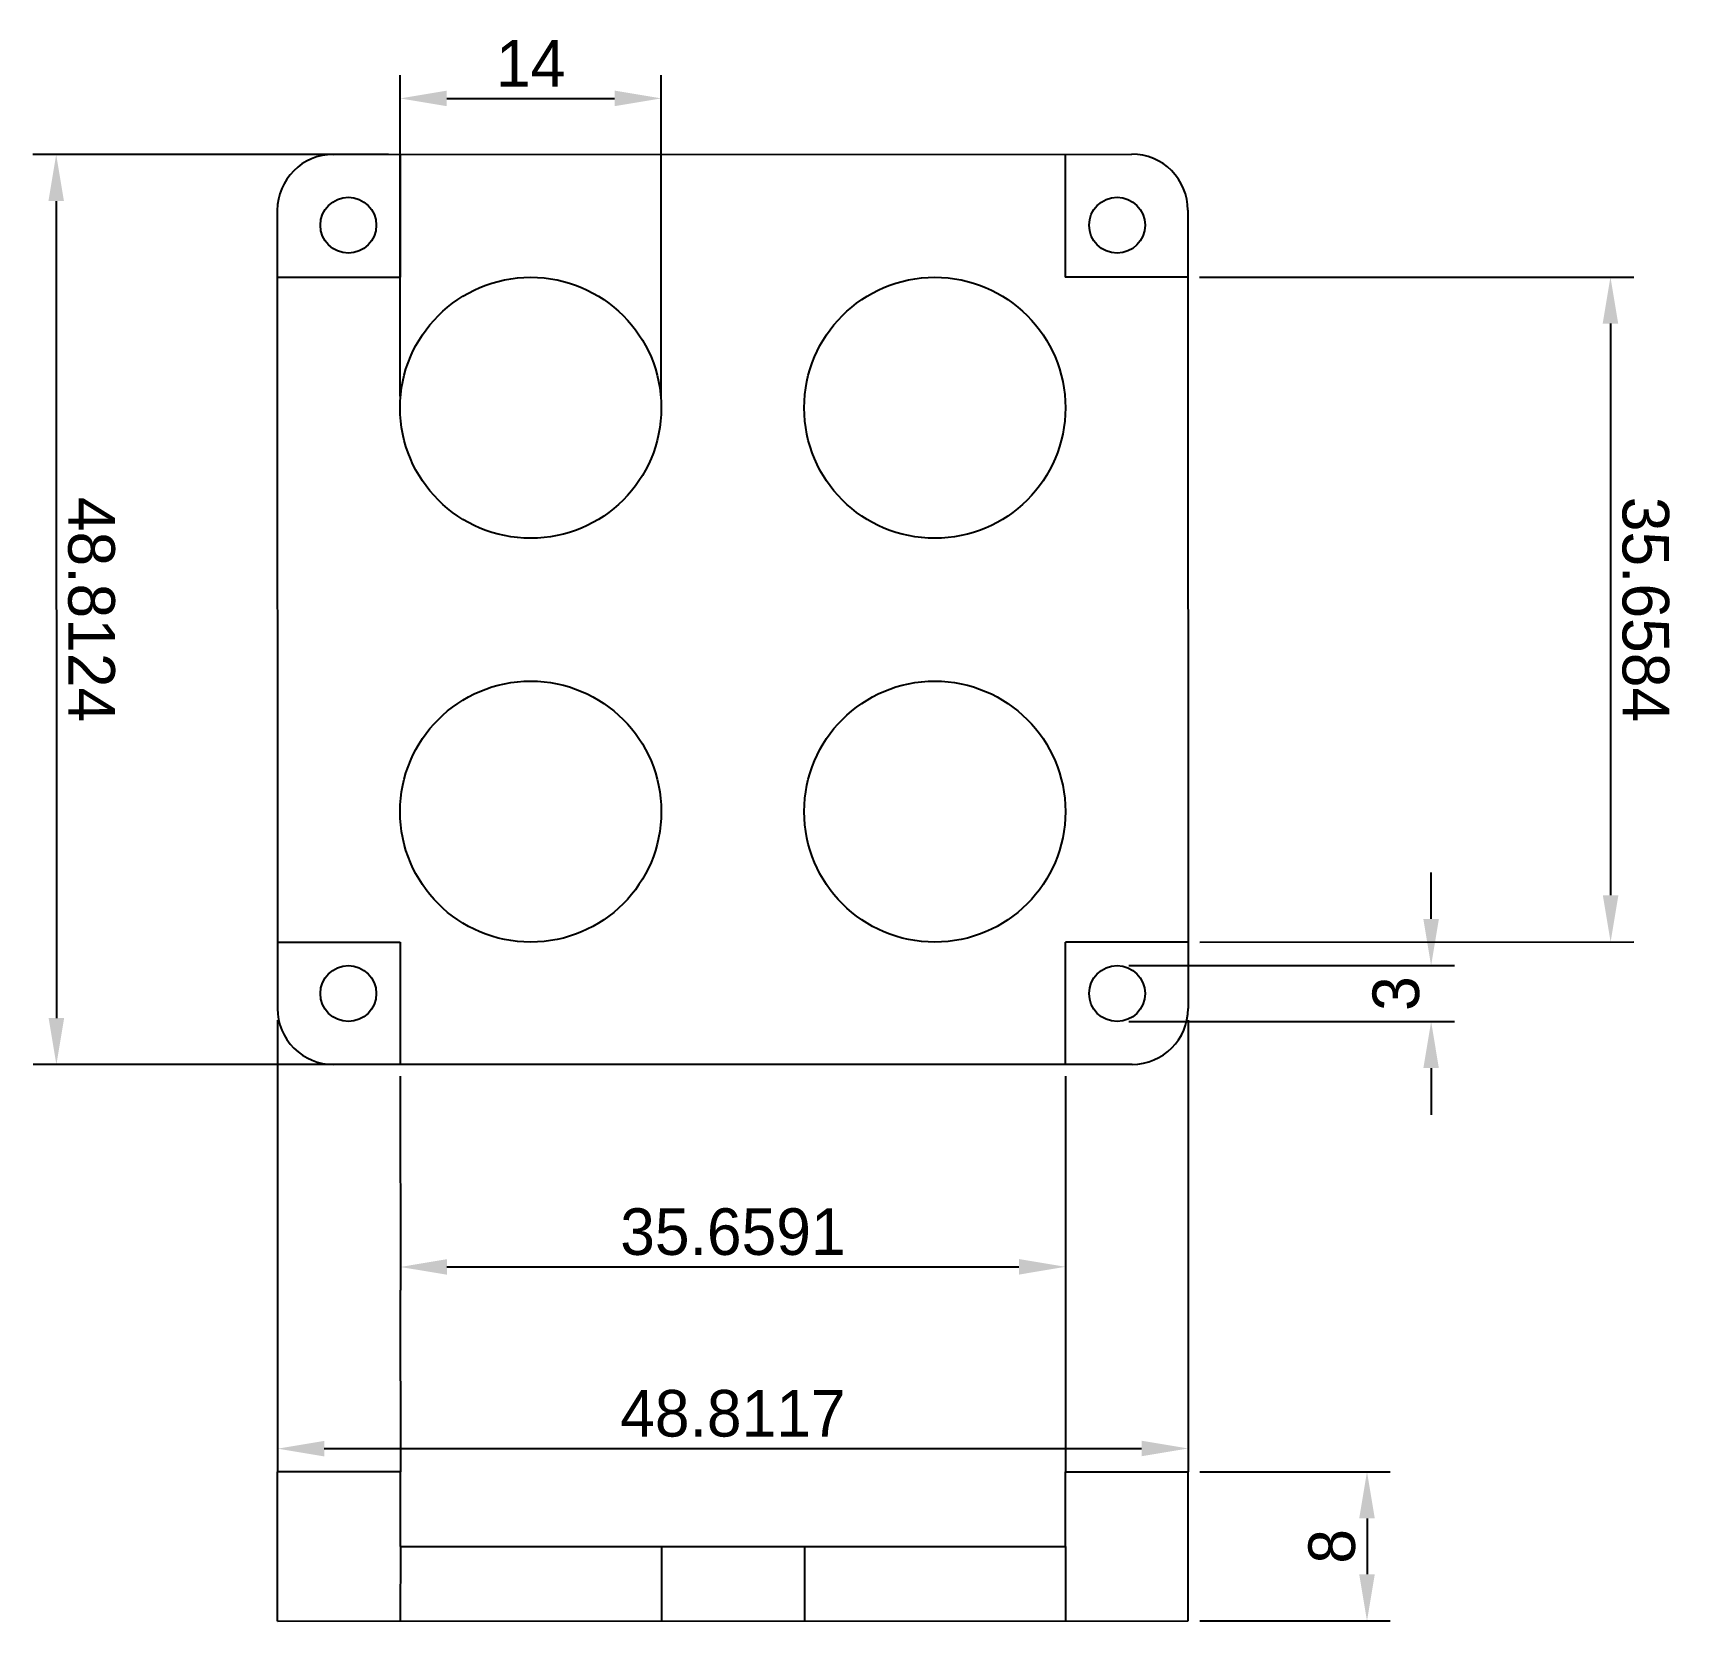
# Model space of a CAD drawing. Extents: x -11.5 to 76.6, y -29.3 to 55.9.
import ezdxf

# ---------------------------------------------------------------- set-up
doc = ezdxf.new("R2010")
doc.units = 0
doc.layers.get('Defpoints').update_dxf_attribs({"true_color": 0xffffff})
for name, color, linetype, lineweight, true_color in [('actual parts', 5, 'Continuous', 25, 0x0000ff), ('cut referance', 4, 'Continuous', 25, 0x00ffff), ('referance lines', 3, 'Continuous', 25, 0x00ff00), ('rev 3 parts', 4, 'Continuous', 25, 0x00ffff)]:
    doc.layers.add(name, color=color, linetype=linetype, lineweight=lineweight, true_color=true_color)
doc.dimstyles.new('QCADDimStyle', dxfattribs={"dimtxt": 2.5, "dimasz": 2.5, "dimexe": 1.25, "dimexo": 0.625, "dimtad": 1, "dimtoh": 1, "dimdec": 4, "dimzin": 0, "dimdsep": 46, "dimtxsty": 'Standard', "dimcen": 0.09, "dimadec": 0, "dimazin": 0, "dimtfac": 1, "dimtdec": 4, "dimtofl": 0, "dimtmove": 0, "dimatfit": 3, "dimfxl": 1, "dimtolj": 1, "dimtzin": 0, "dimarcsym": 0})

# ---------------------------------------------------------------- blocks, each defined once
blk = doc.blocks.new('*D1')
at = {"layer": 'Defpoints', "color": 0}
for p in [(1.599, 3.588), (50.411, 3.6), (50.416, -20)]:
    blk.add_point(p, dxfattribs=at)
at = {"layer": 'referance lines', "color": 0, "lineweight": -2}
for p, q in [((1.599, 2.963), (1.605, -21.262)), ((50.411, 2.975), (50.417, -21.25)), ((4.105, -20.011), (47.916, -20.001))]:
    blk.add_line(p, q, dxfattribs=at)
at = {"layer": 'referance lines', "color": 0}
for points in [[(4.105, -19.594), (4.105, -20.428), (1.605, -20.012)], [(47.916, -20.417), (47.916, -19.584), (50.416, -20)]]:
    blk.add_solid(points, dxfattribs=at)
at = {"layer": 'referance lines', "color": 0, "insert": (26.01, -18.131), "char_height": 2.5, "attachment_point": 5, "rotation": 0.01378}
blk.add_mtext('\\A1;48.8117', dxfattribs=at)
blk = doc.blocks.new('*D2')
at = {"layer": 'Defpoints', "color": 0}
for p in [(8.18, 0.59), (43.839, 0.598), (43.841, -10.258)]:
    blk.add_point(p, dxfattribs=at)
at = {"layer": 'referance lines', "color": 0, "lineweight": -2}
for p, q in [((8.18, -0.035), (8.183, -11.517)), ((43.839, -0.027), (43.842, -11.508)), ((10.682, -10.266), (41.341, -10.259))]:
    blk.add_line(p, q, dxfattribs=at)
at = {"layer": 'referance lines', "color": 0}
for points in [[(10.682, -9.85), (10.682, -10.683), (8.182, -10.267)], [(41.341, -10.676), (41.341, -9.842), (43.841, -10.258)]]:
    blk.add_solid(points, dxfattribs=at)
at = {"layer": 'referance lines', "color": 0, "insert": (26.011, -8.388), "char_height": 2.5, "attachment_point": 5, "rotation": 0.0139}
blk.add_mtext('\\A1;35.6591', dxfattribs=at)
blk = doc.blocks.new('*D3')
at = {"layer": 'Defpoints', "color": 0}
for p in [(50.402, 42.82), (50.41, 7.161), (73.058, 7.166)]:
    blk.add_point(p, dxfattribs=at)
at = {"layer": 'referance lines', "color": 0, "lineweight": -2}
for p, q in [((51.027, 42.82), (74.3, 42.825)), ((73.05, 40.325), (73.057, 9.666)), ((51.035, 7.161), (74.308, 7.167))]:
    blk.add_line(p, q, dxfattribs=at)
at = {"layer": 'referance lines', "color": 0}
for points in [[(73.467, 40.325), (72.634, 40.325), (73.05, 42.825)], [(72.64, 9.666), (73.474, 9.666), (73.058, 7.166)]]:
    blk.add_solid(points, dxfattribs=at)
at = {"layer": 'referance lines', "color": 0, "insert": (74.929, 24.996), "char_height": 2.5, "attachment_point": 5, "rotation": 270.01294}
blk.add_mtext('\\A1;35.6584', dxfattribs=at)
blk = doc.blocks.new('*D4')
at = {"layer": 'Defpoints', "color": 0}
for p in [(8.168, 49.402), (-10.253, 0.585), (8.18, 0.59)]:
    blk.add_point(p, dxfattribs=at)
at = {"layer": 'referance lines', "color": 0, "lineweight": -2}
for p, q in [((7.543, 49.402), (-11.515, 49.397)), ((-10.264, 46.898), (-10.254, 3.085)), ((7.555, 0.589), (-11.503, 0.585))]:
    blk.add_line(p, q, dxfattribs=at)
at = {"layer": 'referance lines', "color": 0}
for points in [[(-9.848, 46.898), (-10.681, 46.897), (-10.265, 49.398)], [(-10.67, 3.085), (-9.837, 3.085), (-10.253, 0.585)]]:
    blk.add_solid(points, dxfattribs=at)
at = {"layer": 'referance lines', "color": 0, "insert": (-8.384, 24.992), "char_height": 2.5, "attachment_point": 5, "rotation": 270.0139}
blk.add_mtext('\\A1;48.8124', dxfattribs=at)
blk = doc.blocks.new('*D5')
at = {"layer": 'Defpoints', "color": 0}
for p in [(22.171, 52.404), (8.171, 35.812), (22.171, 35.812)]:
    blk.add_point(p, dxfattribs=at)
at = {"layer": 'referance lines', "color": 0, "lineweight": -2}
for p, q in [((8.171, 36.437), (8.171, 53.654)), ((22.171, 36.437), (22.171, 53.654)), ((10.671, 52.404), (19.671, 52.404))]:
    blk.add_line(p, q, dxfattribs=at)
at = {"layer": 'referance lines', "color": 0}
for points in [[(10.671, 52.821), (10.671, 51.988), (8.171, 52.404)], [(19.671, 51.988), (19.671, 52.821), (22.171, 52.404)]]:
    blk.add_solid(points, dxfattribs=at)
at = {"layer": 'referance lines', "color": 0, "insert": (15.171, 54.279), "char_height": 2.5, "attachment_point": 5}
blk.add_mtext('\\A1;14', dxfattribs=at)
blk = doc.blocks.new('*D6')
at = {"layer": 'Defpoints', "color": 0}
for p in [(46.604, 5.896), (46.604, 2.896), (63.437, 2.896)]:
    blk.add_point(p, dxfattribs=at)
at = {"layer": 'referance lines', "color": 0, "lineweight": -2}
for p, q in [((63.437, 8.396), (63.437, 10.896)), ((47.229, 5.896), (64.687, 5.896)), ((47.229, 2.896), (64.687, 2.896)), ((63.437, 0.396), (63.437, -2.104))]:
    blk.add_line(p, q, dxfattribs=at)
at = {"layer": 'referance lines', "color": 0}
for points in [[(63.02, 8.396), (63.853, 8.396), (63.437, 5.896)], [(63.853, 0.396), (63.02, 0.396), (63.437, 2.896)]]:
    blk.add_solid(points, dxfattribs=at)
at = {"layer": 'referance lines', "color": 0, "insert": (61.562, 4.396), "char_height": 2.5, "attachment_point": 5, "rotation": 90}
blk.add_mtext('\\A1;3', dxfattribs=at)
blk = doc.blocks.new('*D7')
at = {"layer": 'Defpoints', "color": 0}
for p in [(50.417, -21.25), (50.417, -29.25), (60, -29.25)]:
    blk.add_point(p, dxfattribs=at)
at = {"layer": 'referance lines', "color": 0, "lineweight": -2}
for p, q in [((51.042, -21.25), (61.25, -21.25)), ((60, -23.75), (60, -26.75)), ((51.042, -29.25), (61.25, -29.25))]:
    blk.add_line(p, q, dxfattribs=at)
at = {"layer": 'referance lines', "color": 0}
for points in [[(60.417, -23.75), (59.583, -23.75), (60, -21.25)], [(59.583, -26.75), (60.417, -26.75), (60, -29.25)]]:
    blk.add_solid(points, dxfattribs=at)
at = {"layer": 'referance lines', "color": 0, "insert": (58.125, -25.25), "char_height": 2.5, "attachment_point": 5, "rotation": 90}
blk.add_mtext('\\A1;8', dxfattribs=at)

msp = doc.modelspace()

# ---------------------------------------------------------------- linework, layer by layer
at = {"layer": 'actual parts'}
for p, q in [((4.58859, 49.40121), (47.40034, 49.41124)), ((8.16777, 49.40205), (8.16937, 42.81004)), ((43.82692, 49.4104), (43.82851, 42.81809)), ((1.58929, 46.40053), (1.59896, 3.58808)), ((50.40104, 46.41192), (50.41071, 3.59982)), ((1.59011, 42.80855), (8.16937, 42.81004)), ((50.40185, 42.81957), (43.82851, 42.81809)), ((1.59816, 7.15012), (8.17802, 7.15161)), ((8.17802, 7.15161), (8.17961, 0.58963)), ((50.4099, 7.16115), (43.83716, 7.15966)), ((43.83875, 0.59828), (43.83716, 7.15966)), ((47.41143, 0.59914), (4.59969, 0.58876)), ((8.18487, -21.26006), (1.60494, -21.26164)), ((1.60494, -29.26164), (1.60494, -21.26164)), ((8.18487, -25.26006), (8.18487, -21.26006)), ((43.84401, -21.25148), (50.41668, -21.2499)), ((43.84401, -25.25148), (43.84401, -21.25148)), ((50.41668, -29.2499), (50.41668, -21.2499)), ((8.18487, -25.26006), (43.84401, -25.25148)), ((1.60494, -29.26164), (50.41668, -29.2499))]:
    msp.add_line(p, q, dxfattribs=at)
for centre in [(15.17096, 35.81162), (36.8301, 35.81162), (15.17096, 14.15319), (36.8301, 14.15345)]:
    msp.add_circle(centre, 7, dxfattribs=at)
for centre, start, end in [((4.58929, 46.40121), 90.0134174, 180.0129386), ((47.40104, 46.41124), 0.0129386, 90.0134174), ((4.59896, 3.58876), 180.0129386, 270.0138963), ((47.41071, 3.59914), 270.0138963, 0.0129386)]:
    msp.add_arc(centre, 3, start, end, dxfattribs=at)
at = {"layer": 'cut referance'}
for p, q in [((8.18487, -25.26006), (8.1814, -29.26006)), ((22.18043, -25.25669), (22.1814, -29.25669)), ((29.83958, -25.25485), (29.84054, -29.25485)), ((43.83958, -25.25148), (43.84054, -29.25148))]:
    msp.add_line(p, q, dxfattribs=at)
at = {"layer": 'referance lines'}
for p, q in [((8.18255, -11.51695), (8.18487, -21.26006)), ((43.84169, -11.5083), (43.84401, -21.25148))]:
    msp.add_line(p, q, dxfattribs=at)
at = {"layer": 'rev 3 parts', "color": 5, "true_color": 0x0000ff}
for points in [[(6.8962, 45.6036), (6.8962, 45.6036)], [(48.10347, 45.60402), (48.10347, 45.60402)], [(6.8962, 4.39637), (6.8962, 4.39637)], [(48.10382, 4.39637), (48.10382, 4.39637)]]:
    msp.add_lwpolyline(points, dxfattribs=at)
for points in [[(3.89618, 45.6036), (3.89618, 46.43203), (4.56776, 47.10361), (5.39619, 47.10361)], [(5.39619, 47.10361), (6.22462, 47.10361), (6.8962, 46.43203), (6.8962, 45.6036)], [(45.10415, 45.60402), (45.10415, 46.43227), (45.77556, 47.10368), (46.60381, 47.10368)], [(46.60381, 47.10368), (47.43203, 47.10368), (48.10347, 46.43227), (48.10347, 45.60402)], [(5.39619, 44.10359), (4.56776, 44.10359), (3.89618, 44.77517), (3.89618, 45.6036)], [(6.8962, 45.6036), (6.8962, 44.77517), (6.22462, 44.10359), (5.39619, 44.10359)], [(46.60381, 44.10436), (45.77556, 44.10436), (45.10415, 44.77577), (45.10415, 45.60402)], [(48.10347, 45.60402), (48.10347, 44.77577), (47.43203, 44.10436), (46.60381, 44.10436)], [(3.89618, 4.39637), (3.89618, 5.2248), (4.56776, 5.89638), (5.39619, 5.89638)], [(5.39619, 5.89638), (6.22462, 5.89638), (6.8962, 5.2248), (6.8962, 4.39637)], [(45.1038, 4.39637), (45.1038, 5.2248), (45.77538, 5.89638), (46.60381, 5.89638)], [(46.60381, 5.89638), (47.43224, 5.89638), (48.10382, 5.2248), (48.10382, 4.39637)], [(5.39619, 2.89636), (4.56776, 2.89636), (3.89618, 3.56794), (3.89618, 4.39637)], [(6.8962, 4.39637), (6.8962, 3.56794), (6.22462, 2.89636), (5.39619, 2.89636)], [(46.60381, 2.89636), (45.77538, 2.89636), (45.1038, 3.56794), (45.1038, 4.39637)], [(48.10382, 4.39637), (48.10382, 3.56794), (47.43224, 2.89636), (46.60381, 2.89636)]]:
    msp.add_open_spline(points, degree=3, dxfattribs=at)

# ---------------------------------------------------------------- dimensions: what is measured, and where the dimension line sits
at = {"layer": 'referance lines'}
for p1, p2, distance, picture, middle in [((8.17096, 35.81162), (22.17096, 35.81162), 16.5927, '*D5', (15.17096, 54.27932)), ((8.16777, 49.40205), (8.17961, 0.58963), -18.4327, '*D4', (-8.38401, 24.99182)), ((50.40185, 42.81957), (50.4099, 7.16115), 22.64783, '*D3', (74.9287, 24.9959)), ((46.60381, 5.89638), (46.60381, 2.89636), 16.83291, '*D6', (61.56172, 4.39637)), ((1.598962, 3.588082), (50.410706, 3.59982), -23.599721, '*D1', (26.010058, -18.130769)), ((8.17961, 0.58963), (43.83875, 0.59828), -10.85658, '*D2', (26.01136, -8.38762)), ((50.41668, -21.2499), (50.41668, -29.2499), 9.58332, '*D7', (58.125, -25.2499))]:
    dim = msp.add_aligned_dim(p1=p1, p2=p2, distance=distance, dimstyle='QCADDimStyle', override={"dimtxt": 2.5, "dimasz": 2.5, "dimexe": 1.25, "dimexo": 0.625, "dimgap": 0.625, "dimzin": 8, "dimclrd": 0, "dimclre": 0, "dimclrt": 0, "dimazin": 2, "dimtmove": 2}, dxfattribs=at)
    dim.commit()
    dim.dimension.update_dxf_attribs({"geometry": picture, "text_midpoint": middle})

doc.saveas('drawing.dxf')
